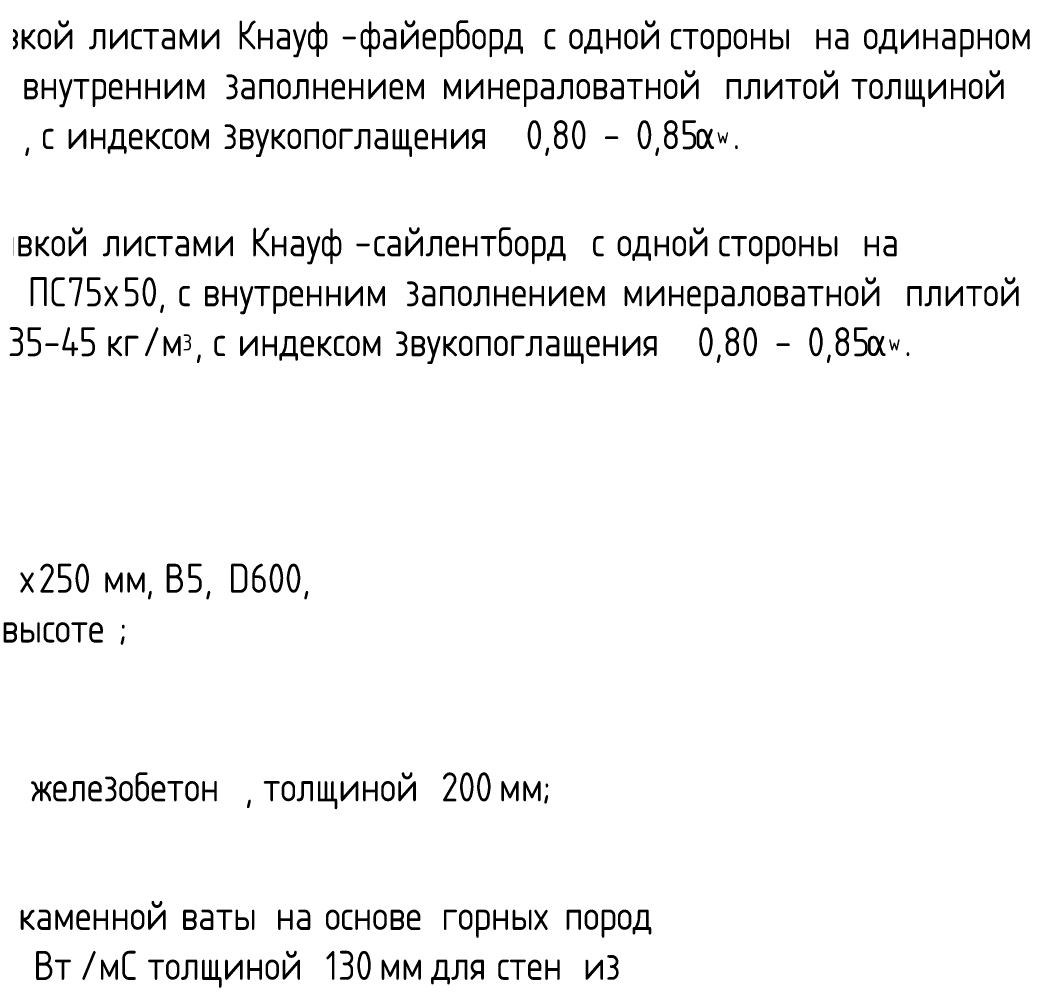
# Model space of a CAD drawing. Header units: millimetres. Extents: x -60946 to 138510, y -262288 to 24501.
# Drawn here: x 100710 to 104887, y -195398 to -191397 of the extents above; entities that cross this region are included whole.
import ezdxf

# ---------------------------------------------------------------- set-up
doc = ezdxf.new("R2010")
doc.units = ezdxf.units.MM
doc.layers.add('Аннотация', color=7, linetype='Continuous', lineweight=20)
doc.styles.add('GOST Common_6', font='', dxfattribs={"width": 0.9, "height": 140})
doc.styles.add('GOST Common_7', font='', dxfattribs={"width": 0.9, "height": 120})
doc.styles.add('GOST Common_8', font='', dxfattribs={"width": 0.9, "height": 66.601161})
doc.styles.get('GOST Common_6').set_extended_font_data('GOST Common')
doc.styles.get('GOST Common_7').set_extended_font_data('GOST Common')
doc.styles.get('GOST Common_8').set_extended_font_data('GOST Common')

msp = doc.modelspace()

# ---------------------------------------------------------------- texts
at = {"layer": 'Аннотация', "lineweight": 9, "attachment_point": 1}
for s, insert, char_height, width, style in [('обшивкой', (100319.2012, -191398.2167), 120, 770.582025, 'GOST Common_6'), ('Кнауф', (101605.0762, -191398.2167), 120, 522.379575, 'GOST Common_6'), ('файерборд', (102112.2824, -191398.2167), 120, 877.3668, 'GOST Common_6'), ('одной', (102976.6762, -191398.2167), 120, 461.772, 'GOST Common_6'), ('листами', (100993.0949, -191398.2167), 120, 695.544075, 'GOST Common_6'), ('\\fGOST Common|b0|i0|c204|p34|;\\W.9;с', (102874.2824, -191398.2167), 120, 77.924025, 'GOST Common_6'), ('стороны', (103395.7762, -191398.2167), 120, 678.227625, 'GOST Common_6'), ('на', (103993.4699, -191398.2167), 120, 199.139175, 'GOST Common_6'), ('одинарном', (104195.8762, -191398.2167), 120, 860.05035, 'GOST Common_6'), ('\\fGOST Common|b0|i0|c204|p34|;\\W.9;-', (102036.0824, -191398.2167), 120, 92.3544, 'GOST Common_6'), ('заполнением', (101555.0699, -191604.5917), 120, 1041.873075, 'GOST Common_6'), ('минераловатной', (102452.8012, -191604.5917), 120, 1370.885625, 'GOST Common_6'), ('плитой', (103621.9949, -191604.5917), 120, 588.7593, 'GOST Common_6'), ('толщиной', (104145.8699, -191604.5917), 120, 813.87315, 'GOST Common_6'), ('внутренним', (100716.8699, -191604.5917), 120, 969.7212, 'GOST Common_6'), ('звукопоглащения', (101547.9262, -191810.9667), 120, 1440.151425, 'GOST Common_6'), (' 0,80 - 0,85 ', (102736.1699, -191810.9667), 120, 923.544, 'GOST Common_6'), ('\\fGOST Common|b0|i0|c204|p34|;\\W.9;с', (100797.8324, -191810.9667), 120, 77.924025, 'GOST Common_6'), ('индексом', (100900.2262, -191810.9667), 120, 738.8352, 'GOST Common_6'), ('α', (103498.1699, -191810.9667), 120, 112.556925, 'GOST Common_8'), ('\\fGOST Common|b0|i0|c204|p34|;\\W.9;w', (103591.0387, -191840.7301), 66.601161, 80.8101, 'GOST Common_7'), ('\\fGOST Common|b0|i0|c204|p34|;\\W.9;.', (103657.7137, -191810.9667), 120, 40.40505, 'GOST Common_6'), (', ', (100721.6324, -191810.9667), 120, 92.3544, 'GOST Common_6'), ('обшивкой', (100376.3512, -192254.1826), 120, 770.582025, 'GOST Common_6'), ('листами', (101050.2449, -192254.1826), 120, 695.544075, 'GOST Common_6'), ('Кнауф', (101662.2262, -192254.1826), 120, 522.379575, 'GOST Common_6'), ('сайлентборд', (102169.4324, -192254.1826), 120, 1050.5313, 'GOST Common_6'), ('\\fGOST Common|b0|i0|c204|p34|;\\W.9;с', (103074.3074, -192254.1826), 120, 77.924025, 'GOST Common_6'), ('одной', (103176.7012, -192254.1826), 120, 461.772, 'GOST Common_6'), ('стороны', (103595.8012, -192254.1826), 120, 678.227625, 'GOST Common_6'), ('на', (104193.4949, -192254.1826), 120, 199.139175, 'GOST Common_6'), ('\\fGOST Common|b0|i0|c204|p34|;\\W.9;-', (102093.2324, -192254.1826), 120, 92.3544, 'GOST Common_6'), ('ПС', (100740.6824, -192460.5576), 120, 199.139175, 'GOST Common_6'), ('75', (100904.9887, -192460.5576), 120, 184.7088, 'GOST Common_6'), ('\\fGOST Common|b0|i0|c204|p34|;\\W.9;х', (101057.3887, -192460.5576), 120, 92.3544, 'GOST Common_6'), ('50, ', (101133.5887, -192460.5576), 120, 277.0632, 'GOST Common_6'), ('\\fGOST Common|b0|i0|c204|p34|;\\W.9;с', (101362.1887, -192460.5576), 120, 77.924025, 'GOST Common_6'), ('внутренним', (101464.5824, -192460.5576), 120, 969.7212, 'GOST Common_6'), ('заполнением', (102302.7824, -192460.5576), 120, 1041.873075, 'GOST Common_6'), ('минераловатной', (103200.5137, -192460.5576), 120, 1370.885625, 'GOST Common_6'), ('плитой', (104369.7074, -192460.5576), 120, 588.7593, 'GOST Common_6'), (' 35-45 ', (100593.0449, -192666.9326), 120, 571.44285, 'GOST Common_6'), ('\\fGOST Common|b0|i0|c204|p34|;\\W.9;/', (101216.9324, -192666.9326), 120, 92.3544, 'GOST Common_6'), (' 0,80 - 0,85 ', (103445.7824, -192666.9326), 120, 923.544, 'GOST Common_6'), ('кг', (101064.5324, -192666.9326), 120, 184.7088, 'GOST Common_6'), ('\\fGOST Common|b0|i0|c204|p34|;\\W.9;м', (101293.1324, -192666.9326), 120, 106.784775, 'GOST Common_6'), ('\\fGOST Common|b0|i0|c204|p34|;\\W.9;3', (101381.2387, -192696.6961), 66.601161, 60.607575, 'GOST Common_7'), ('\\fGOST Common|b0|i0|c204|p34|;\\W.9;с', (101507.4449, -192666.9326), 120, 77.924025, 'GOST Common_6'), ('индексом', (101609.8387, -192666.9326), 120, 738.8352, 'GOST Common_6'), ('звукопоглащения', (102257.5387, -192666.9326), 120, 1440.151425, 'GOST Common_6'), ('α', (104207.7824, -192666.9326), 120, 112.556925, 'GOST Common_8'), ('\\fGOST Common|b0|i0|c204|p34|;\\W.9;w', (104300.6512, -192696.6961), 66.601161, 80.8101, 'GOST Common_7'), (', ', (101431.2449, -192666.9326), 120, 92.3544, 'GOST Common_6'), ('\\fGOST Common|b0|i0|c204|p34|;\\W.9;.', (104367.3262, -192666.9326), 120, 40.40505, 'GOST Common_6'), ('250 ', (100785.9262, -193644.6104), 120, 323.2404, 'GOST Common_6'), ('\\fGOST Common|b0|i0|c204|p34|;\\W.9;В', (101305.0387, -193644.6104), 120, 109.67085, 'GOST Common_6'), ('5, D600, ', (101395.5262, -193644.6104), 120, 660.911175, 'GOST Common_6'), ('\\fGOST Common|b0|i0|c204|p34|;\\W.9;х', (100709.7262, -193644.6104), 120, 92.3544, 'GOST Common_6'), ('мм', (101052.6262, -193644.6104), 120, 213.56955, 'GOST Common_6'), (', ', (101228.8387, -193644.6104), 120, 92.3544, 'GOST Common_6'), ('высоте', (100631.1449, -193850.9854), 120, 585.873225, 'GOST Common_6'), ('\\fGOST Common|b0|i0|c204|p34|;\\W.9;;', (101114.5387, -193850.9854), 120, 46.1772, 'GOST Common_6'), ('железобетон', (100754.9699, -194507.7161), 120, 1070.733825, 'GOST Common_6'), ('толщиной', (101714.6137, -194507.7161), 120, 813.87315, 'GOST Common_6'), (' 200 ', (102386.1262, -194507.7161), 120, 369.4176, 'GOST Common_6'), ('мм', (102690.9262, -194507.7161), 120, 213.56955, 'GOST Common_6'), ('\\fGOST Common|b0|i0|c204|p34|;\\W.9;;', (102867.1387, -194507.7161), 120, 46.1772, 'GOST Common_6'), (', ', (101638.4137, -194507.7161), 120, 92.3544, 'GOST Common_6'), ('каменной', (100702.5824, -195039.4555), 120, 767.69595, 'GOST Common_6'), ('ваты', (101374.0949, -195039.4555), 120, 430.025175, 'GOST Common_6'), ('на', (101767.0012, -195039.4555), 120, 199.139175, 'GOST Common_6'), ('основе', (101969.4074, -195039.4555), 120, 539.696025, 'GOST Common_6'), ('горных', (102452.8012, -195039.4555), 120, 568.556775, 'GOST Common_6'), ('пород', (102960.0074, -195039.4555), 120, 461.772, 'GOST Common_6'), ('Вт', (100764.4949, -195245.8305), 120, 233.772075, 'GOST Common_6'), ('\\fGOST Common|b0|i0|c204|p34|;\\W.9;/', (100957.3762, -195245.8305), 120, 92.3544, 'GOST Common_6'), ('C ', (101121.6824, -195245.8305), 120, 138.5316, 'GOST Common_6'), ('толщиной', (101235.9824, -195245.8305), 120, 813.87315, 'GOST Common_6'), (' 130 ', (101907.4949, -195245.8305), 120, 349.215075, 'GOST Common_6'), ('\\fGOST Common|b0|i0|c204|p34|;\\W.9;м', (101033.5762, -195245.8305), 120, 106.784775, 'GOST Common_6'), ('мм', (102195.6262, -195245.8305), 120, 213.56955, 'GOST Common_6'), ('для', (102409.9387, -195245.8305), 120, 282.83535, 'GOST Common_6'), ('стен', (102681.4012, -195245.8305), 120, 386.73405, 'GOST Common_6'), ('из', (103038.5887, -195245.8305), 120, 178.93665, 'GOST Common_6')]:
    msp.add_mtext(s, dxfattribs=dict(at, insert=insert, char_height=char_height, width=width, style=style))

doc.saveas('drawing.dxf')
